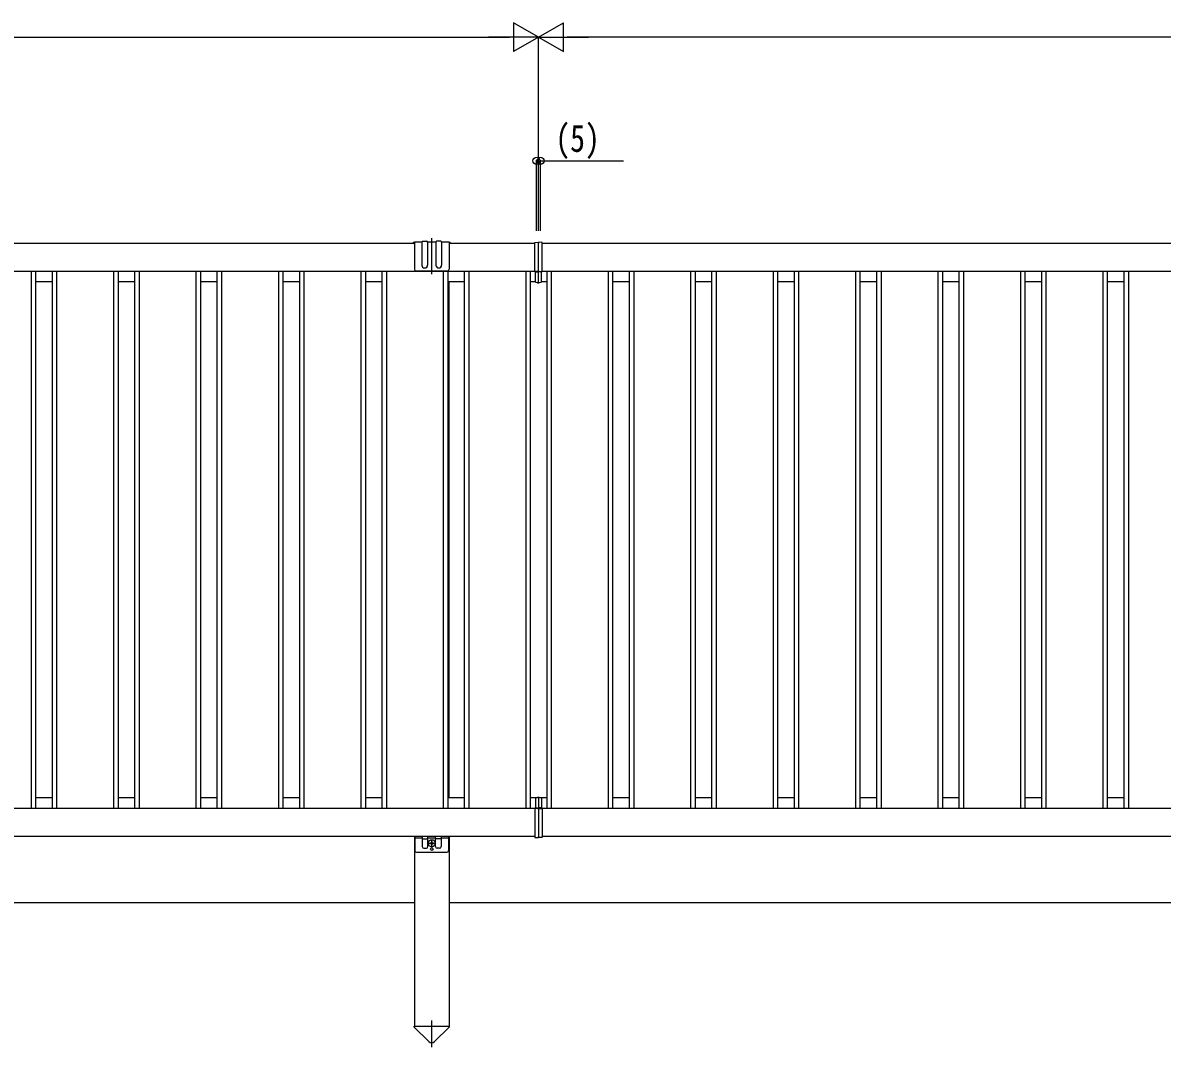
# Model space of a CAD drawing. Units: millimetres, scale not verified. Extents: x -4205 to 4205, y -2970 to 2970.
# Drawn here: x 9 to 1391, y -61 to 1182 of the extents above; entities that cross this region are included whole.
import ezdxf
from ezdxf.enums import TextEntityAlignment as Align

# ---------------------------------------------------------------- set-up
doc = ezdxf.new("R2010")
doc.units = ezdxf.units.MM
doc.header["$LTSCALE"] = 16
doc.layers.add('0-3_YKK_A1', color=4, linetype='Continuous')
doc.layers.add('0-4_YKK_D', color=6, linetype='Continuous')
doc.styles.add('ＭＳ ゴシック', font='')
doc.styles.get('ＭＳ ゴシック').set_extended_font_data('MS Gothic')

msp = doc.modelspace()

# ---------------------------------------------------------------- linework, layer by layer
at = {"layer": '0-3_YKK_A1'}
for p, q in [((-344.48, 914.22), (484.02, 914.22)), ((493.02, 915.72), (484.02, 915.72)), ((484.02, 915.72), (484.02, 882.71)), ((493.02, 915.72), (493.02, 887.71)), ((494.02, 916.72), (499.02, 916.72)), ((510.02, 915.72), (500.02, 915.72)), ((500.02, 915.72), (500.02, 887.71)), ((505.02, 876.64), (505.02, 920.42)), ((510.02, 915.72), (510.02, 887.71)), ((516.02, 916.72), (511.02, 916.72)), ((526.02, 915.72), (517.02, 915.72)), ((517.02, 915.72), (517.02, 887.71)), ((526.02, 915.72), (526.02, 882.71)), ((526.02, 914.22), (630.02, 914.22)), ((630.02, 914.16), (630.02, 914.95)), ((630.02, 880.92), (630.02, 914.16)), ((630.21, 915.15), (634.52, 915.42)), ((634.52, 915.42), (634.52, 914.42)), ((638.83, 915.15), (634.52, 915.42)), ((634.52, 880.92), (634.52, 914.42)), ((639.02, 914.16), (639.02, 914.95)), ((639.02, 914.22), (1484.02, 914.22)), ((639.02, 880.92), (639.02, 914.16)), ((-1359.48, 880.22), (630.02, 880.22)), ((19.02, 880.22), (19.02, 228.22)), ((24.52, 880.22), (24.52, 228.22)), ((44.52, 880.22), (44.52, 228.22)), ((50.02, 880.22), (50.02, 228.22)), ((119.02, 880.22), (119.02, 228.22)), ((124.52, 880.22), (124.52, 228.22)), ((144.52, 880.22), (144.52, 228.22)), ((150.02, 880.22), (150.02, 228.22)), ((219.02, 880.22), (219.02, 228.22)), ((224.52, 880.22), (224.52, 228.22)), ((244.52, 880.22), (244.52, 228.22)), ((250.02, 880.22), (250.02, 228.22)), ((319.02, 880.22), (319.02, 228.22)), ((324.52, 880.22), (324.52, 228.22)), ((344.52, 880.22), (344.52, 228.22)), ((350.02, 880.22), (350.02, 228.22)), ((419.02, 880.22), (419.02, 228.22)), ((424.52, 880.22), (424.52, 228.22)), ((444.52, 880.22), (444.52, 228.22)), ((450.02, 880.22), (450.02, 228.22)), ((486.02, 880.71), (504.31, 880.71)), ((505.73, 880.71), (524.02, 880.71)), ((519.02, 880.22), (519.02, 228.22)), ((524.52, 880.22), (524.52, 228.22)), ((544.52, 880.22), (544.52, 228.22)), ((550.02, 880.22), (550.02, 228.22)), ((619.02, 880.22), (619.02, 228.22)), ((624.52, 880.22), (624.52, 228.22)), ((630.02, 880.12), (630.02, 880.92)), ((634.52, 879.92), (630.58, 879.92)), ((631.32, 879.42), (633.52, 879.44)), ((632.02, 879.43), (632.02, 879.92)), ((632.02, 879.43), (632.02, 879.92)), ((633.52, 879.44), (633.52, 879.92)), ((634.52, 880.92), (634.52, 879.92)), ((634.52, 868.47), (634.52, 879.92)), ((634.52, 879.92), (638.46, 879.92)), ((637.02, 879.43), (637.02, 879.92)), ((638.02, 868.47), (638.02, 879.12)), ((639.02, 880.12), (639.02, 880.92)), ((639.02, 880.22), (2628.52, 880.22)), ((644.52, 880.22), (644.52, 228.22)), ((650.02, 880.22), (650.02, 228.22)), ((719.02, 880.22), (719.02, 228.22)), ((724.52, 880.22), (724.52, 228.22)), ((744.52, 880.22), (744.52, 228.22)), ((750.02, 880.22), (750.02, 228.22)), ((819.02, 880.22), (819.02, 228.22)), ((824.52, 880.22), (824.52, 228.22)), ((844.52, 880.22), (844.52, 228.22)), ((850.02, 880.22), (850.02, 228.22)), ((919.02, 880.22), (919.02, 228.22)), ((924.52, 880.22), (924.52, 228.22)), ((944.52, 880.22), (944.52, 228.22)), ((950.02, 880.22), (950.02, 228.22)), ((1019.02, 880.22), (1019.02, 228.22)), ((1024.52, 880.22), (1024.52, 228.22)), ((1044.52, 880.22), (1044.52, 228.22)), ((1050.02, 880.22), (1050.02, 228.22)), ((1119.02, 880.22), (1119.02, 228.22)), ((1124.52, 880.22), (1124.52, 228.22)), ((1144.52, 880.22), (1144.52, 228.22)), ((1150.02, 880.22), (1150.02, 228.22)), ((1219.02, 880.22), (1219.02, 228.22)), ((1224.52, 880.22), (1224.52, 228.22)), ((1244.52, 880.22), (1244.52, 228.22)), ((1250.02, 880.22), (1250.02, 228.22)), ((1319.02, 880.22), (1319.02, 228.22)), ((1324.52, 880.22), (1324.52, 228.22)), ((1344.52, 880.22), (1344.52, 228.22)), ((1350.02, 880.22), (1350.02, 228.22)), ((44.52, 867.22), (24.52, 867.22)), ((144.52, 867.22), (124.52, 867.22)), ((244.52, 867.22), (224.52, 867.22)), ((344.52, 867.22), (324.52, 867.22)), ((444.52, 867.22), (424.52, 867.22)), ((544.52, 867.22), (524.52, 867.22)), ((526.02, 241.22), (526.02, 867.22)), ((631.03, 867.22), (624.52, 867.22)), ((631.3, 866.9), (631.3, 866.9)), ((633.52, 866.28), (633.52, 866.75)), ((633.52, 866.28), (634.52, 866.22)), ((634.52, 866.22), (634.52, 868.47)), ((634.52, 866.22), (635.52, 866.28)), ((635.52, 866.7), (637.74, 866.9)), ((635.52, 866.28), (635.52, 866.75)), ((637.74, 866.9), (637.76, 866.9)), ((637.74, 866.9), (637.74, 866.9)), ((644.52, 867.22), (638.01, 867.22)), ((638.02, 867.35), (638.02, 868.47)), ((744.52, 867.22), (724.52, 867.22)), ((844.52, 867.22), (824.52, 867.22)), ((944.52, 867.22), (924.52, 867.22)), ((1044.52, 867.22), (1024.52, 867.22)), ((1144.52, 867.22), (1124.52, 867.22)), ((1244.52, 867.22), (1224.52, 867.22)), ((1344.52, 867.22), (1324.52, 867.22)), ((44.52, 241.22), (24.52, 241.22)), ((144.52, 241.22), (124.52, 241.22)), ((244.52, 241.22), (224.52, 241.22)), ((344.52, 241.22), (324.52, 241.22)), ((444.52, 241.22), (424.52, 241.22)), ((544.52, 241.22), (524.52, 241.22)), ((631.02, 241.22), (624.52, 241.22)), ((631.3, 241.54), (631.3, 241.54)), ((633.52, 242.16), (634.52, 242.22)), ((633.52, 242.16), (633.52, 241.69)), ((634.52, 242.22), (635.52, 242.16)), ((634.52, 242.22), (634.52, 239.97)), ((634.52, 239.97), (634.52, 228.52)), ((635.52, 242.16), (635.52, 241.69)), ((635.52, 241.74), (637.74, 241.54)), ((637.74, 241.54), (637.76, 241.54)), ((637.74, 241.54), (637.74, 241.54)), ((644.52, 241.22), (638.01, 241.22)), ((638.02, 241.1), (638.02, 239.97)), ((638.02, 239.97), (638.02, 229.32)), ((744.52, 241.22), (724.52, 241.22)), ((844.52, 241.22), (824.52, 241.22)), ((944.52, 241.22), (924.52, 241.22)), ((1044.52, 241.22), (1024.52, 241.22)), ((1144.52, 241.22), (1124.52, 241.22)), ((1244.52, 241.22), (1224.52, 241.22)), ((1344.52, 241.22), (1324.52, 241.22)), ((630.02, 228.22), (-1359.48, 228.22)), ((630.02, 228.32), (630.02, 227.52)), ((630.02, 227.52), (630.02, 194.28)), ((634.52, 228.52), (630.58, 228.52)), ((631.32, 229.02), (633.52, 229)), ((632.02, 228.52), (632.02, 229.01)), ((633.52, 229), (633.52, 228.52)), ((634.52, 228.52), (638.46, 228.52)), ((634.52, 227.52), (634.52, 228.52)), ((634.52, 227.52), (634.52, 194.02)), ((637.72, 229.02), (635.52, 229)), ((635.52, 229), (635.52, 228.52)), ((637.02, 228.52), (637.02, 229.01)), ((639.02, 228.32), (639.02, 227.52)), ((2628.52, 228.22), (639.02, 228.22)), ((639.02, 227.52), (639.02, 194.28)), ((630.02, 194.22), (-1359.48, 194.22)), ((484.02, 194.22), (484.02, -35.78)), ((484.52, 194.22), (484.52, 188.19)), ((493.52, 194.23), (493.52, 182.23)), ((500.52, 182.23), (500.52, 194.23)), ((509.52, 182.23), (509.52, 194.23)), ((516.52, 194.23), (516.52, 182.23)), ((525.52, 194.22), (525.52, 188.19)), ((526.02, 194.22), (526.02, -35.78)), ((630.02, 194.28), (630.02, 193.49)), ((634.52, 193.02), (634.52, 194.02)), ((639.02, 194.28), (639.02, 193.49)), ((2628.52, 194.22), (639.02, 194.22)), ((484.52, 192.73), (493.52, 192.73)), ((484.52, 187.27), (484.52, 177.23)), ((494.52, 191.73), (499.52, 191.73)), ((495.52, 180.23), (498.52, 180.23)), ((500.47, 186.23), (509.57, 186.23)), ((500.52, 192.73), (509.52, 192.73)), ((502.94, 186.58), (502.94, 185.88)), ((502.94, 186.58), (504.17, 186.58)), ((502.94, 185.88), (504.17, 185.88)), ((504.67, 188.3), (505.37, 188.3)), ((504.67, 188.3), (504.67, 187.08)), ((504.67, 185.38), (504.67, 184.15)), ((504.67, 184.15), (505.37, 184.15)), ((505.02, 181.68), (505.02, 190.78)), ((505.37, 188.3), (505.37, 187.08)), ((505.37, 185.38), (505.37, 184.15)), ((505.87, 186.58), (507.09, 186.58)), ((505.87, 185.88), (507.09, 185.88)), ((507.09, 186.58), (507.09, 185.88)), ((515.52, 191.73), (510.52, 191.73)), ((514.52, 180.23), (511.52, 180.23)), ((516.52, 192.73), (525.52, 192.73)), ((525.52, 187.27), (525.52, 177.23)), ((630.21, 193.29), (634.52, 193.02)), ((638.83, 193.29), (634.52, 193.02)), ((486.52, 175.23), (523.52, 175.23)), ((484.02, 113.73), (-344.48, 113.73)), ((526.02, 114.22), (1484.02, 114.22)), ((483.82, -36.78), (483.82, -35.78)), ((483.82, -35.78), (526.22, -35.78)), ((483.82, -36.78), (501.5, -54.33)), ((505.02, -61.29), (505.02, -28.81)), ((526.22, -36.78), (508.54, -54.33)), ((526.22, -35.78), (526.22, -36.78))]:
    msp.add_line(p, q, dxfattribs=at)
for points in [[(631.02, 867.35), (631.02, 868.47), (631.02, 879.12)], [(637.72, 879.42), (635.52, 879.44), (635.52, 879.92)], [(631.02, 867.35), (631.03, 867.25), (631.07, 867.07), (631.13, 866.98), (631.21, 866.92), (631.29, 866.9)], [(631.28, 866.9), (631.3, 866.9), (631.3, 866.9)], [(631.3, 866.9), (631.91, 866.84), (633.52, 866.71)], [(637.73, 866.9), (637.75, 866.9), (637.75, 866.9)], [(637.75, 866.9), (637.77, 866.9), (637.85, 866.93), (637.9, 866.98), (637.95, 867.03), (637.98, 867.11), (638.01, 867.22), (638.02, 867.35)], [(631.02, 241.1), (631.03, 241.2), (631.07, 241.37), (631.13, 241.46), (631.21, 241.52), (631.29, 241.54)], [(631.02, 241.1), (631.02, 239.97), (631.02, 229.32)], [(631.28, 241.54), (631.3, 241.54), (631.3, 241.54)], [(631.3, 241.54), (631.91, 241.6), (633.52, 241.73)], [(637.73, 241.54), (637.75, 241.54), (637.75, 241.54)], [(637.75, 241.54), (637.77, 241.54), (637.85, 241.51), (637.9, 241.46), (637.95, 241.41), (637.98, 241.33), (638.01, 241.22), (638.02, 241.1)]]:
    msp.add_lwpolyline(points, dxfattribs=at)
for centre, radius in [((505.02, 186.23), 4.25), ((505.02, 179.23), 1.65)]:
    msp.add_circle(centre, radius, dxfattribs=at)
for centre, radius, start, end in [((484.02, 913.72), 2, 90, 165.52249), ((494.02, 915.72), 1, 90, 180), ((499.02, 915.72), 1, 0, 90), ((511.02, 915.72), 1, 90, 180), ((516.02, 915.72), 1, 0, 90), ((526.02, 913.72), 2, 14.47751, 90), ((630.22, 914.95), 0.2, 93.5, 180), ((638.82, 914.95), 0.2, 0, 86.5), ((496.52, 887.71), 3.5, 180, 0), ((513.52, 887.71), 3.5, 180, 0), ((486.02, 882.71), 2, 180, 270), ((505.02, 880.01), 1, 44.427, 135.573), ((524.02, 882.71), 2, 270, 0), ((630.22, 880.12), 0.202, 179.93968, 269.38321), ((631.32, 879.12), 0.3, 93.5, 180), ((631.32, 879.12), 0.3, 90.5, 93.5), ((637.72, 879.12), 0.3, 0, 86.5), ((638.82, 880.12), 0.202, 270.61679, 0.06032), ((630.22, 228.32), 0.202, 90.61679, 180.06032), ((631.32, 229.32), 0.3, 180, 266.5), ((631.32, 229.32), 0.3, 266.5, 269.5), ((637.72, 229.32), 0.3, 270.5, 273.5), ((637.72, 229.32), 0.3, 273.5, 0), ((638.82, 228.32), 0.202, 359.93968, 89.38321), ((484.32, 187.73), 0.5, 293.57818, 66.42182), ((494.52, 192.73), 1, 180, 270), ((495.52, 182.23), 2, 180, 270), ((498.52, 182.23), 2, 270, 0), ((499.52, 192.73), 1, 270, 0), ((504.17, 187.08), 0.5, 270, 0), ((504.17, 185.38), 0.5, 0, 90), ((505.87, 187.08), 0.5, 180, 270), ((505.87, 185.38), 0.5, 90, 180), ((510.52, 192.73), 1, 180, 270), ((511.52, 182.23), 2, 180, 270), ((514.52, 182.23), 2, 270, 0), ((515.52, 192.73), 1, 270, 0), ((525.72, 187.73), 0.5, 113.57818, 246.42182), ((630.22, 193.49), 0.2, 180, 266.5), ((638.82, 193.49), 0.2, 273.5, 0), ((486.52, 177.23), 2, 180, 270), ((523.52, 177.23), 2, 270, 0), ((505.02, -50.78), 5, 225.20979, 314.79021)]:
    msp.add_arc(centre, radius, start, end, dxfattribs=at)
for centre, start_param, end_param in [((630.58, 880.92), 4.6587856, 4.712389), ((638.46, 880.92), 4.712389, 4.7659923), ((630.58, 227.52), 1.5707963, 1.6243997), ((638.46, 227.52), 1.517193, 1.5707963)]:
    msp.add_ellipse(centre, major_axis=(6.74, 0), ratio=0.148374, start_param=start_param, end_param=end_param, dxfattribs=at)
at = {"layer": '0-4_YKK_D'}
for p, q in [((634.52, 1164.22), (604.21, 1181.72)), ((604.21, 1181.72), (604.21, 1146.72)), ((634.52, 1164.22), (664.83, 1181.72)), ((664.83, 1146.72), (664.83, 1181.72)), ((-1330.48, 1164.22), (599.52, 1164.22)), ((634.52, 1164.22), (573.9, 1164.22)), ((634.52, 1164.22), (604.21, 1146.72)), ((634.52, 929.22), (634.52, 1165.22)), ((634.52, 929.22), (634.52, 1165.22)), ((634.52, 1164.22), (664.83, 1146.72)), ((634.52, 1164.22), (695.14, 1164.22)), ((2599.52, 1164.22), (669.52, 1164.22)), ((632.02, 929.22), (632.02, 1015.22)), ((637.02, 929.22), (637.02, 1015.22))]:
    msp.add_line(p, q, dxfattribs=at)
msp.add_lwpolyline([(632.02, 1014.22), (637.02, 1014.22), (737.62, 1014.22)], dxfattribs=at)
for centre in [(632.02, 1014.22), (637.02, 1014.22)]:
    msp.add_circle(centre, 4.25, dxfattribs=at)

# ---------------------------------------------------------------- texts
at = {"layer": '0-4_YKK_D', "style": 'ＭＳ ゴシック', "width": 0.8}
msp.add_text('(5)', height=32.99, dxfattribs=at).set_placement((655.02, 1015.22), align=Align.BOTTOM_LEFT)

doc.saveas('drawing.dxf')
